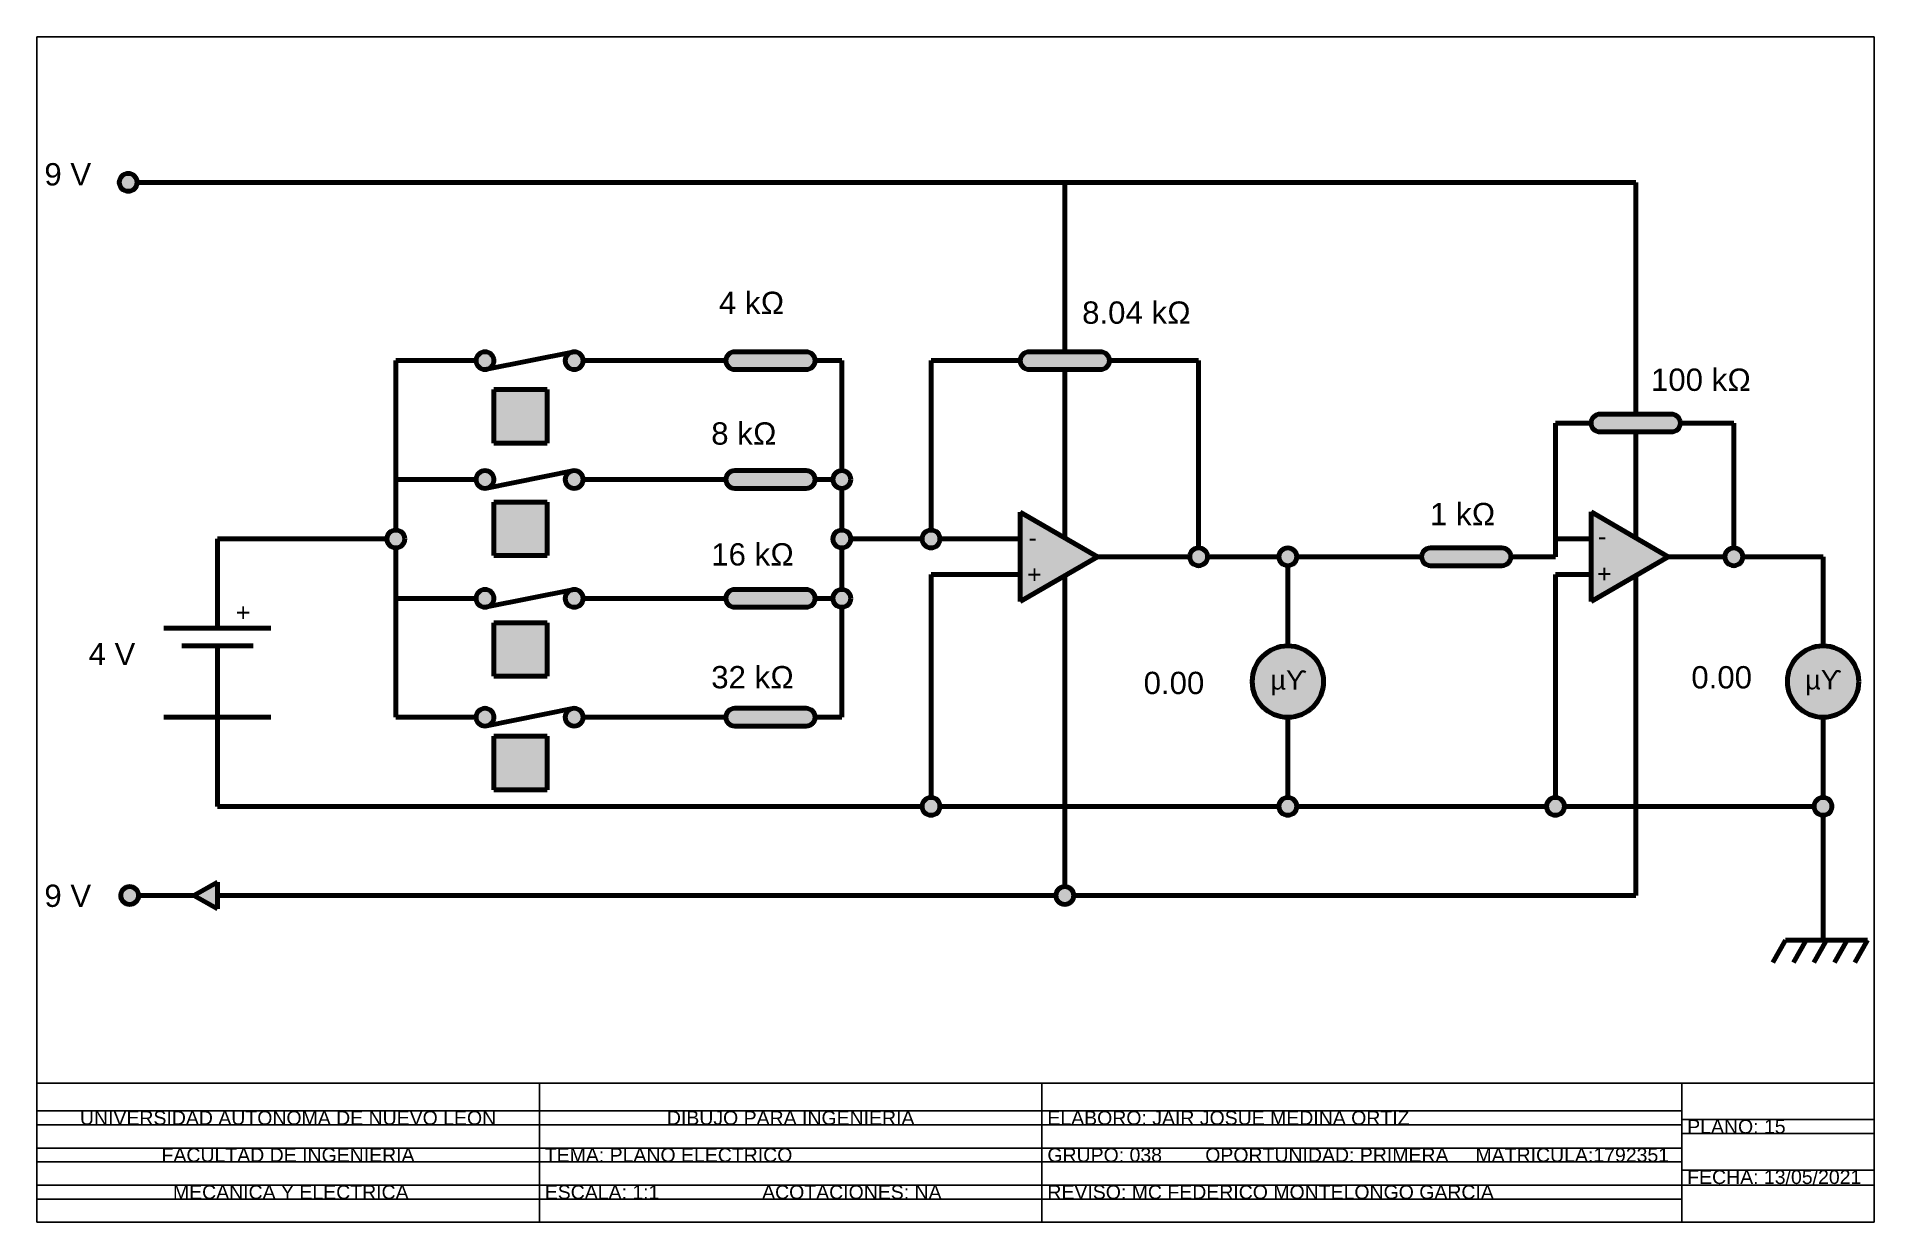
# Paper-space layout 'Plantilla en pulgadas' of a CAD drawing. Header units: inches. Extents: x 0.8 to 16.6, y 0.4 to 10.6.
# The model-space entities are those that its viewports show. They can reach past a viewport. Long polylines and large blocks are cut down to what shows.
import ezdxf

# ---------------------------------------------------------------- set-up
doc = ezdxf.new("R2010")
doc.units = ezdxf.units.IN
doc.header["$MEASUREMENT"] = 0
doc.styles.get("Standard").update_dxf_attribs({"font": 'arial.ttf'})
doc.linetypes.add('ZIGZAG', pattern='A,0.0001,-0.2,[131,ltypeshp.shx,S=0.2,R=0,X=-0.2,Y=0],-0.4,[131,ltypeshp.shx,S=0.2,R=180,X=0.2,Y=0],-0.2', length=0.8001)

msp = doc.modelspace()

# ---------------------------------------------------------------- hatches: boundary and pattern name
at = {"lineweight": 80, "ltscale": 0.5, "true_color": 0xffffff}
h = msp.add_hatch(color=7, dxfattribs=at)
h.dxf.hatch_style = 1
h.paths.add_polyline_path([(178.73996, 9.8487, 0.41421356), (178.83996, 9.7487), (178.87842, 9.7564, 0.30277564), (178.93996, 9.8487, 1)])
h.paths.add_polyline_path([(179.93996, 9.8487, 0.41421356), (179.83996, 9.9487), (179.8015, 9.94101, 0.30277564), (179.73996, 9.8487, 1)])
h.paths.add_polyline_path([(179.93996, 8.51537, 0.41421356), (179.83996, 8.61537), (179.8015, 8.60768, 0.30277564), (179.73996, 8.51537, 1)])
h.paths.add_polyline_path([(178.93996, 8.51537, 1), (178.73996, 8.51537, 0.41421356), (178.83996, 8.41537), (178.87842, 8.42307, 0.30277564)])
h.paths.add_polyline_path([(178.73996, 7.18204, 0.41421356), (178.83996, 7.08204), (178.87842, 7.08974, 0.30277564), (178.93996, 7.18204, 1)])
h.paths.add_polyline_path([(179.93996, 7.18204, 0.41421356), (179.83996, 7.28204), (179.8015, 7.27435, 0.30277564), (179.73996, 7.18204, 1)])
h.paths.add_polyline_path([(179.83996, 5.9487), (179.8015, 5.94101, 0.30277564), (179.73996, 5.8487, 1), (179.93996, 5.8487, 0.41421356)])
h.paths.add_polyline_path([(178.93996, 5.8487, 1), (178.73996, 5.8487, 0.41421356), (178.83996, 5.7487), (178.87842, 5.7564, 0.30277564)])
h.paths.add_polyline_path([(174.95627, 3.8487, 1), (174.75627, 3.8487, 1)])
h.paths.add_polyline_path([(174.94022, 11.84856, 1), (174.74022, 11.84856, 1)])
at = {"lineweight": 80, "ltscale": 0.5, "true_color": 0x939598}
h = msp.add_hatch(color=252, dxfattribs=at)
h.dxf.hatch_style = 1
h.paths.add_polyline_path([(184.83996, 8.14887), (184.83996, 7.8487), (184.83996, 7.4487), (184.83996, 7.1487), (185.70587, 7.6487)])
h.paths.add_polyline_path([(192.10251, 7.6487), (191.23996, 8.15468), (191.23996, 7.1487)])
h.paths.add_polyline_path([(187.43996, 6.2487, 1), (188.23996, 6.2487, 1)])
h.paths.add_polyline_path([(194.23996, 6.2487, 1), (193.43996, 6.2487, 1)])
h.paths.add_polyline_path([(192.13996, 9.0487, 1), (192.13996, 9.2487), (191.33996, 9.2487, 1), (191.33996, 9.0487)])
h.paths.add_polyline_path([(185.73996, 9.7487, 1), (185.73996, 9.9487), (184.93996, 9.9487, 1), (184.93996, 9.7487)])
h.paths.add_polyline_path([(181.63996, 9.9487, 1), (181.63996, 9.7487), (182.43996, 9.7487, 1), (182.43996, 9.9487)])
h.paths.add_polyline_path([(182.43996, 8.41537, 1), (182.43996, 8.61537), (181.63996, 8.61537, 1), (181.63996, 8.41537)])
h.paths.add_polyline_path([(181.63996, 7.28204, 1), (181.63996, 7.08204), (182.43996, 7.08204, 1), (182.43996, 7.28204)])
h.paths.add_polyline_path([(181.63996, 5.9487, 1), (181.63996, 5.7487), (182.43996, 5.7487, 1), (182.43996, 5.9487)])
h.paths.add_polyline_path([(191.26168, 7.68073), (191.45472, 7.68073), (191.45472, 8.09287), (191.26168, 8.09287)], flags=24)
h.paths.add_polyline_path([(191.23106, 7.23888), (191.49423, 7.23888), (191.49423, 7.65102), (191.23106, 7.65102)], flags=9)
h.paths.add_polyline_path([(187.57013, 6.04086), (188.07833, 6.04086), (188.07833, 6.47901), (187.57013, 6.47901)], flags=24)
h = msp.add_hatch(color=252, dxfattribs=at)
h.dxf.hatch_style = 1
h.paths.add_polyline_path([(179.53713, 9.52463), (178.93713, 9.52463), (178.93713, 8.92463), (179.53713, 8.92463)])
at = {"lineweight": 80, "ltscale": 0.5, "true_color": 0x000000}
h = msp.add_hatch(color=18, dxfattribs=at)
h.dxf.hatch_style = 1
h.paths.add_polyline_path([(193.73996, 4.8487, 1), (193.93996, 4.8487, 1)])
h.paths.add_polyline_path([(190.73996, 4.8487, 1), (190.93996, 4.8487, 1)])
h.paths.add_polyline_path([(192.73996, 7.6487, 1), (192.93996, 7.6487, 1)])
h.paths.add_polyline_path([(187.93996, 4.8487, 1), (187.73996, 4.8487, 1)])
h.paths.add_polyline_path([(187.93996, 7.6487, 1), (187.73996, 7.6487, 1)])
h.paths.add_polyline_path([(186.73996, 7.6487, 1), (186.93996, 7.6487, 1)])
h.paths.add_polyline_path([(183.93996, 7.8487, 1), (183.73996, 7.8487, 1)])
h.paths.add_polyline_path([(183.73996, 4.8487, 1), (183.93996, 4.8487, 1)])
h.paths.add_polyline_path([(185.23996, 3.8487, 1), (185.43996, 3.8487, 1)])
h.paths.add_polyline_path([(182.93996, 7.18204, 1), (182.73996, 7.18204, 1)])
h.paths.add_polyline_path([(182.93996, 7.8487, 1), (182.73996, 7.8487, 1)])
h.paths.add_polyline_path([(182.73996, 8.51537, 1), (182.93996, 8.51537, 1)])
h.paths.add_polyline_path([(177.93996, 7.8487, 1), (177.73996, 7.8487, 1)])
at = {"lineweight": 80, "ltscale": 0.5, "true_color": 0x939598}
h = msp.add_hatch(color=252, dxfattribs=at)
h.dxf.hatch_style = 1
h.paths.add_polyline_path([(179.53713, 8.26279), (178.93713, 8.26279), (178.93713, 7.66279), (179.53713, 7.66279)])
h = msp.add_hatch(color=252, dxfattribs=at)
h.dxf.hatch_style = 1
h.paths.add_polyline_path([(192.10251, 7.6487), (191.23996, 8.15468), (191.23996, 7.1487)])
h = msp.add_hatch(color=252, dxfattribs=at)
h.dxf.hatch_style = 1
h.paths.add_polyline_path([(190.23996, 7.7487), (189.43996, 7.7487, 1), (189.43996, 7.5487), (190.23996, 7.5487, 1)])
h = msp.add_hatch(color=252, dxfattribs=at)
h.dxf.hatch_style = 1
h.paths.add_polyline_path([(179.53713, 6.90807), (178.93713, 6.90807), (178.93713, 6.30807), (179.53713, 6.30807)])
h = msp.add_hatch(color=252, dxfattribs=at)
h.dxf.hatch_style = 1
h.paths.add_polyline_path([(187.43996, 6.2487, 1), (188.23996, 6.2487, 1)])
h.paths.add_polyline_path([(187.57013, 6.04086), (188.07833, 6.04086), (188.07833, 6.47901), (187.57013, 6.47901)], flags=24)
h = msp.add_hatch(color=252, dxfattribs=at)
h.dxf.hatch_style = 1
h.paths.add_polyline_path([(179.53713, 5.63483), (178.93713, 5.63483), (178.93713, 5.03483), (179.53713, 5.03483)])
at = {"lineweight": 80, "ltscale": 0.5, "true_color": 0x000000}
h = msp.add_hatch(color=18, dxfattribs=at)
h.dxf.hatch_style = 1
h.paths.add_polyline_path([(175.84005, 3.9987), (175.57631, 3.8487), (175.84005, 3.6987)])

# ---------------------------------------------------------------- linework, layer by layer
at = {"lineweight": 80, "ltscale": 0.5}
for p, q in [((175.84005, 11.8487), (174.94022, 11.8487)), ((185.33996, 11.8487), (175.84005, 11.8487)), ((185.33996, 9.9487), (185.33996, 11.8487)), ((185.33996, 11.8487), (191.73996, 11.8487)), ((191.73996, 11.8487), (191.73996, 9.2487)), ((181.63996, 9.9487), (182.43996, 9.9487)), ((184.93996, 9.9487), (185.33996, 9.9487)), ((184.93996, 9.9487), (185.33996, 9.9487)), ((184.93996, 9.9487), (185.73996, 9.9487)), ((177.83996, 7.9487), (177.83996, 9.8487)), ((177.83996, 9.8487), (178.73996, 9.8487)), ((179.93996, 9.8487), (181.53996, 9.8487)), ((181.63996, 9.7487), (182.43996, 9.7487)), ((182.53996, 9.8487), (182.83996, 9.8487)), ((182.83996, 9.8487), (182.83996, 8.61537)), ((183.83996, 7.9487), (183.83996, 9.8487)), ((183.83996, 9.8487), (184.83996, 9.8487)), ((183.83996, 9.8487), (184.83996, 9.8487)), ((184.93996, 9.7487), (185.33996, 9.7487)), ((184.93996, 9.7487), (185.73996, 9.7487)), ((185.33996, 9.7487), (185.33996, 7.86006)), ((185.83996, 9.8487), (186.83996, 9.8487)), ((186.83996, 9.8487), (186.83996, 7.7487)), ((178.93713, 9.52463), (179.53713, 9.52463)), ((178.93713, 8.92463), (178.93713, 9.52463)), ((179.53713, 9.52463), (179.53713, 8.92463)), ((190.83996, 7.6487), (190.83996, 9.1487)), ((190.83996, 9.1487), (191.23996, 9.1487)), ((191.33996, 9.2487), (192.13996, 9.2487)), ((192.23996, 9.1487), (192.83996, 9.1487)), ((192.83996, 9.1487), (192.83996, 7.7487)), ((179.53713, 8.92463), (178.93713, 8.92463)), ((191.33996, 9.0487), (192.13996, 9.0487)), ((191.73996, 9.0487), (191.73996, 7.86138)), ((177.83996, 8.51537), (178.73996, 8.51537)), ((179.93996, 8.51537), (181.53996, 8.51537)), ((181.63996, 8.61537), (182.43996, 8.61537)), ((182.53996, 8.51537), (182.73996, 8.51537)), ((178.93713, 8.26279), (179.53713, 8.26279)), ((178.93713, 7.66279), (178.93713, 8.26279)), ((179.53713, 8.26279), (179.53713, 7.66279)), ((181.63996, 8.41537), (182.43996, 8.41537)), ((182.83996, 8.41537), (182.83996, 7.9487)), ((184.83996, 7.8487), (184.83996, 8.14887)), ((185.70587, 7.6487), (184.83996, 8.14887)), ((191.23996, 7.1487), (191.23996, 8.15468)), ((192.10251, 7.6487), (191.23996, 8.15468)), ((175.83996, 7.8487), (177.73996, 7.8487)), ((175.84005, 6.8487), (175.84005, 7.8487)), ((182.93996, 7.8487), (183.73996, 7.8487)), ((183.93996, 7.8487), (184.83996, 7.8487)), ((184.83996, 7.8487), (184.83996, 7.4487)), ((191.23996, 7.8487), (190.83996, 7.8487)), ((191.23996, 7.6487), (191.23996, 7.8487)), ((177.83996, 5.8487), (177.83996, 7.7487)), ((179.53713, 7.66279), (178.93713, 7.66279)), ((182.83996, 7.7487), (182.83996, 7.28204)), ((184.83996, 7.1487), (185.70587, 7.6487)), ((186.73996, 7.6487), (185.70587, 7.6487)), ((186.93996, 7.6487), (187.73996, 7.6487)), ((187.93996, 7.6487), (189.33996, 7.6487)), ((189.43996, 7.7487), (190.23996, 7.7487)), ((190.33996, 7.6487), (190.43996, 7.6487)), ((190.43996, 7.6487), (190.83996, 7.6487)), ((191.23996, 7.6487), (191.23996, 7.1487)), ((191.23996, 7.1487), (192.10251, 7.6487)), ((191.23996, 7.6487), (191.23996, 7.4487)), ((192.73996, 7.6487), (192.10251, 7.6487)), ((192.93996, 7.6487), (193.83996, 7.6487)), ((193.83996, 7.6487), (193.83996, 6.6487)), ((184.83996, 7.4487), (183.83996, 7.4487)), ((183.83996, 7.4487), (183.83996, 4.9487)), ((184.83996, 7.4487), (184.83996, 7.1487)), ((185.33996, 7.43742), (185.33996, 3.9487)), ((187.83996, 7.5487), (187.83996, 6.6487)), ((189.43996, 7.5487), (190.23996, 7.5487)), ((191.23996, 7.4487), (190.83996, 7.4487)), ((190.83996, 7.4487), (190.83996, 4.9487)), ((191.73996, 7.43854), (191.73996, 3.8487)), ((181.63996, 7.28204), (182.43996, 7.28204)), ((177.83996, 7.18204), (178.73996, 7.18204)), ((179.93996, 7.18204), (181.53996, 7.18204)), ((181.63996, 7.08204), (182.43996, 7.08204)), ((182.53996, 7.18204), (182.73996, 7.18204)), ((182.83996, 7.08204), (182.83996, 5.8487)), ((175.84005, 6.8487), (175.24005, 6.8487)), ((175.84005, 6.8487), (176.44005, 6.8487)), ((178.93713, 6.90807), (179.53713, 6.90807)), ((178.93713, 6.30807), (178.93713, 6.90807)), ((179.53713, 6.90807), (179.53713, 6.30807)), ((176.24005, 6.6487), (175.44005, 6.6487)), ((175.84005, 4.8487), (175.84005, 6.6487)), ((175.84005, 6.6487), (176.24005, 6.6487)), ((179.53713, 6.30807), (178.93713, 6.30807)), ((175.84005, 5.8487), (175.24005, 5.8487)), ((175.84005, 5.8487), (176.44005, 5.8487)), ((178.73996, 5.8487), (177.83996, 5.8487)), ((181.53996, 5.8487), (179.93996, 5.8487)), ((182.43996, 5.9487), (181.63996, 5.9487)), ((182.83996, 5.8487), (182.53996, 5.8487)), ((187.83996, 5.8487), (187.83996, 4.9487)), ((193.83996, 5.8487), (193.83996, 4.9487)), ((178.93713, 5.63483), (179.53713, 5.63483)), ((178.93713, 5.03483), (178.93713, 5.63483)), ((179.53713, 5.63483), (179.53713, 5.03483)), ((182.43996, 5.7487), (181.63996, 5.7487)), ((179.53713, 5.03483), (178.93713, 5.03483)), ((183.73996, 4.8487), (175.84005, 4.8487)), ((187.73996, 4.8487), (183.93996, 4.8487)), ((190.73996, 4.8487), (187.93996, 4.8487)), ((193.73996, 4.8487), (190.93996, 4.8487)), ((193.83996, 4.7487), (193.83996, 3.3487)), ((175.84005, 3.9987), (175.57631, 3.8487)), ((175.84005, 3.9987), (175.84005, 3.6987)), ((175.57631, 3.8487), (174.95627, 3.8487)), ((175.84005, 3.6987), (175.57631, 3.8487)), ((185.23996, 3.8487), (175.84005, 3.8487)), ((191.73996, 3.8487), (185.43996, 3.8487)), ((193.4193, 3.3487), (193.27697, 3.0987)), ((193.83996, 3.3487), (193.4193, 3.3487)), ((193.64944, 3.3487), (193.50711, 3.0987)), ((193.87959, 3.3487), (193.73725, 3.0987)), ((193.83996, 3.3487), (194.33996, 3.3487)), ((194.10973, 3.3487), (193.9674, 3.0987)), ((194.33987, 3.3487), (194.19754, 3.0987))]:
    msp.add_line(p, q, dxfattribs=at)
at = {"linetype": 'ZIGZAG', "lineweight": 80, "ltscale": 0.1}
for p, q in [((179.83996, 9.9487), (178.83996, 9.7487)), ((179.83996, 8.61537), (178.83996, 8.41537)), ((179.83996, 7.28204), (178.83996, 7.08204)), ((178.83996, 5.7487), (179.83996, 5.9487))]:
    msp.add_line(p, q, dxfattribs=at)
at = {"lineweight": 80, "ltscale": 0.5}
for centre, radius in [((174.84022, 11.84856), 0.1), ((178.83996, 9.8487), 0.1), ((179.83996, 9.8487), 0.1), ((178.83996, 8.51537), 0.1), ((179.83996, 8.51537), 0.1), ((182.83996, 8.51537), 0.1), ((177.83996, 7.8487), 0.1), ((182.83996, 7.8487), 0.1), ((183.83996, 7.8487), 0.1), ((186.83996, 7.6487), 0.1), ((187.83996, 7.6487), 0.1), ((192.83996, 7.6487), 0.1), ((178.83996, 7.18204), 0.1), ((179.83996, 7.18204), 0.1), ((182.83996, 7.18204), 0.1), ((187.83996, 6.2487), 0.4), ((193.83996, 6.2487), 0.4), ((178.83996, 5.8487), 0.1), ((179.83996, 5.8487), 0.1), ((183.83996, 4.8487), 0.1), ((187.83996, 4.8487), 0.1), ((190.83996, 4.8487), 0.1), ((193.83996, 4.8487), 0.1), ((174.85627, 3.8487), 0.1), ((185.33996, 3.8487), 0.1)]:
    msp.add_circle(centre, radius, dxfattribs=at)
for centre, start, end in [((181.63996, 9.8487), 90, 270), ((182.43996, 9.8487), 270, 90), ((184.93996, 9.8487), 90, 270), ((185.73996, 9.8487), 270, 90), ((191.33996, 9.1487), 90, 270), ((192.13996, 9.1487), 270, 90), ((181.63996, 8.51537), 90, 270), ((182.43996, 8.51537), 270, 90), ((189.43996, 7.6487), 90, 270), ((190.23996, 7.6487), 270, 90), ((181.63996, 7.18204), 90, 270), ((182.43996, 7.18204), 270, 90), ((181.63996, 5.8487), 90, 270), ((182.43996, 5.8487), 270, 90)]:
    msp.add_arc(centre, 0.1, start, end, dxfattribs=at)

# ---------------------------------------------------------------- texts
at = {"lineweight": 80, "ltscale": 0.5, "attachment_point": 1}
for s, width, heights, insert, char_height in [('9 V', 0.7324922, [0.32287], (173.90038, 12.06449), 0.25), ('4 kΩ', 0.9776777, [0], (181.46228, 10.62234), 0.25), ('8.04 kΩ', 1.6239943, [0], (185.53408, 10.5129), 0.25), ('100 kΩ', 1.4300993, [0], (191.91107, 9.75954), 0.25), ('8 kΩ', 0.9776777, [0], (181.37611, 9.15685), 0.25), ('1 kΩ', 0.9776777, [0], (189.43352, 8.25282), 0.25), ('{\\C256;\\c0;-}', 0.1660421, [0], (184.93191, 7.96242), 0.2), ('{\\C256;\\c0;-}', 0.1660421, [0], (191.31749, 7.97913), 0.2), ('16 kΩ', 0.9776777, [0], (181.37611, 7.8008), 0.25), ('{\\C256;\\c0;+}', 0.1660421, [0], (184.91727, 7.55236), 0.2), ('{\\C256;\\c0;+}', 0.1660421, [0], (191.30612, 7.55836), 0.2), ('+', 0.1660421, [0], (176.04775, 7.12538), 0.2), ('{\\H1.25x;4 V}^I', 0.6463166, [0], (174.39589, 6.68334), 0.2), ('32 kΩ', 0.9776777, [0], (181.37611, 6.42323), 0.25), ('0.00', 0.9776777, [0], (192.36349, 6.42204), 0.25), ('0.00', 0.9776777, [0], (186.22348, 6.35866), 0.25), ('9 V', 0.6894044, [0], (173.90038, 3.97124), 0.25)]:
    msp.add_mtext_dynamic_manual_height_columns(s, width=width, gutter_width=1, heights=heights, dxfattribs=dict(at, insert=insert, char_height=char_height))
at = {"lineweight": 80, "ltscale": 0.5, "char_height": 0.2, "attachment_point": 1, "bg_fill": 1, "box_fill_scale": 1.5, "bg_fill_color": 253, "bg_fill_transparency": 0}
for insert in [(187.64377, 6.37551), (193.63985, 6.37831)]:
    msp.add_mtext_dynamic_manual_height_columns('{\\H1.08333x;\\C256;\\c0;µϒ}', width=0.2995179, gutter_width=1, heights=[0], dxfattribs=dict(at, insert=insert))

psp = doc.layouts.new('Plantilla en pulgadas')

# ---------------------------------------------------------------- linework, layer by layer
for p, q in [((16.61, 10.61), (0.78, 10.61)), ((0.78, 10.61), (0.78, 0.39)), ((16.61, 0.39), (16.61, 10.61)), ((0.78, 1.59), (16.61, 1.59)), ((5.11, 1.59), (5.11, 0.39)), ((9.44, 1.59), (9.44, 0.39)), ((14.952, 1.59), (14.952, 0.39)), ((0.78, 1.35), (14.952, 1.35)), ((14.952, 1.275), (16.61, 1.275)), ((0.78, 1.23), (14.952, 1.23)), ((14.952, 1.155), (16.61, 1.155)), ((0.78, 1.03), (14.952, 1.03)), ((0.78, 0.91), (14.952, 0.91)), ((14.952, 0.84), (16.61, 0.84)), ((0.78, 0.71), (16.61, 0.71)), ((0.78, 0.59), (14.952, 0.59)), ((0.78, 0.39), (16.61, 0.39))]:
    psp.add_line(p, q)

# ---------------------------------------------------------------- texts
at = {"char_height": 0.12, "attachment_point": 1}
for s, width, insert in [('\\pxqc;UNIVERSIDAD AUTONOMA DE NUEVO LEON', 4.33, (0.78, 1.35)), ('\\pxqc;DIBUJO PARA INGENIERIA', 4.33, (5.11, 1.35)), (' ELABORO: JAIR JOSUE MEDINA ORTIZ', 5.512, (9.44, 1.35)), (' PLANO: 15', 1.658, (14.952, 1.275)), ('\\pxqc;FACULTAD DE INGENIERIA ', 4.33, (0.78, 1.03)), (' TEMA: PLANO ELECTRICO', 4.33, (5.11, 1.03)), (' GRUPO: 038        OPORTUNIDAD: PRIMERA     MATRICULA:1792351', 5.512, (9.44, 1.03)), (' FECHA: 13/05/2021', 1.658, (14.952, 0.84)), ('\\pxqc; MECANICA Y ELECTRICA', 4.33, (0.78, 0.71)), (' ESCALA: 1:1                   ACOTACIONES: NA', 4.33, (5.11, 0.71)), (' REVISO: MC FEDERICO MONTELONGO GARCIA', 5.512, (9.44, 0.71))]:
    psp.add_mtext_dynamic_manual_height_columns(s, width=width, gutter_width=1, heights=[0], dxfattribs=dict(at, insert=insert))

# ---------------------------------------------------------------- viewports
at = {"layer": '0', "view_target_point": (81.28732, 8.96642)}
psp.add_viewport(center=(8.695, 6.1), size=(15.83, 9.02), view_center_point=(102.82696, -1.3527), view_height=11.7373992, dxfattribs=at)

doc.saveas('drawing.dxf')
